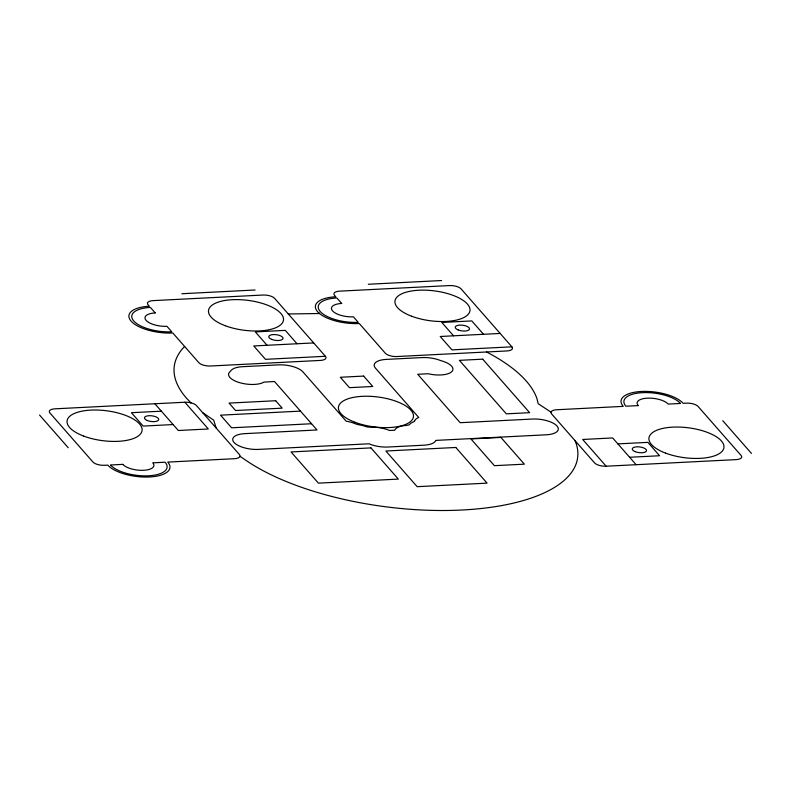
<?xml version="1.0" encoding="UTF-8"?>
<svg xmlns="http://www.w3.org/2000/svg" width="791" height="791" viewBox="0 0 791 791"><rect width="100%" height="100%" fill="white"/><g stroke="black" fill="none" stroke-linecap="round" stroke-linejoin="round"><path stroke-width="1.19" d="M239.999 456.298L245.882 460.303A183.621 73.217 7.3 0 0 461.974 510.017A183.621 73.217 7.3 0 0 576.155 443.533L574.83 440.409M551.001 412.151L538.177 403.697L537.049 398.951A183.621 73.217 7.3 0 0 487.859 352.667L486.485 351.995M184.629 346.478L184.095 346.972A183.621 73.217 7.3 0 0 186.567 398.269L191.026 402.866L190.354 402.698M288.29 313.968L319.515 313.513L318.595 312.712M181.841 293.728L255.097 290M368.319 284.256L441.576 280.538M313.681 342.918L253.743 345.954L265.469 359.332L325.408 356.286L274.576 298.326A8.998 3.589 7.3 0 0 262.998 295.033L153.108 300.62A8.998 3.589 7.3 0 0 148.036 304.753L149.341 306.236A32.401 12.923 7.3 0 0 131.108 321.136A32.401 12.923 7.3 0 0 172.804 332.991L198.867 362.713A8.998 3.589 7.3 0 0 210.455 366.006L320.345 360.429A8.998 3.589 7.3 0 0 325.408 356.286M500.159 333.446L440.211 336.491L451.948 349.869L511.886 346.824L461.054 288.863A8.998 3.589 7.3 0 0 449.466 285.571L339.586 291.147A8.998 3.589 7.3 0 0 334.514 295.29L335.819 296.773A32.401 12.923 7.3 0 0 317.577 311.674A32.401 12.923 7.3 0 0 359.282 323.519L385.346 353.251A8.998 3.589 7.3 0 0 396.934 356.543L506.813 350.957A8.998 3.589 7.3 0 0 511.886 346.824M184.837 402.233L54.965 408.828A8.998 3.589 7.3 0 0 49.902 412.961L92.913 462.003A8.998 3.589 7.3 0 0 104.491 465.296L107.823 465.128A32.401 12.923 7.3 0 0 149.529 476.983A32.401 12.923 7.3 0 0 167.761 462.092L234.363 458.711A8.998 3.589 7.3 0 0 239.426 454.568L196.415 405.526A8.998 3.589 7.3 0 0 184.837 402.233L208.3 428.979L178.331 430.502L154.868 403.756M161.384 411.182L131.415 412.704L143.141 426.082L173.11 424.559M300.442 411.112L220.531 415.166L231.605 427.802L311.525 423.739M617.89 443.889L647.859 442.367L659.585 455.745L629.616 457.267M606.163 466.215L736.035 459.63A8.998 3.589 7.3 0 0 741.098 455.487L698.087 406.445A8.998 3.589 7.3 0 0 686.509 403.153L683.177 403.321A32.401 12.923 7.3 0 0 641.471 391.466A32.401 12.923 7.3 0 0 623.239 406.366L556.637 409.748A8.998 3.589 7.3 0 0 551.574 413.881L594.585 462.923A8.998 3.589 7.3 0 0 606.163 466.215L582.7 439.47L612.669 437.947L636.132 464.703M202.743 412.734L213.718 420.169L216.17 428.04M722.776 420.713L751.45 453.411M483.509 334.296L471.772 320.919L441.803 322.441L453.54 335.809M297.03 343.759L285.294 330.381L255.325 331.904L267.061 345.281M39.55 415.038L68.224 447.736M414.603 420.99L413.545 421.86A19.083 7.613 7.3 0 0 409.441 424.747L406.584 425.429A19.083 7.613 7.3 0 0 394.976 429.681L394.739 430.225L389.498 430.492L388.361 430.007A19.083 7.613 7.3 0 0 370.623 427.259L366.866 426.913A19.083 7.613 7.3 0 0 358.254 424.668L355.821 423.976A19.083 7.613 7.3 0 0 347.575 421.435L346.161 421.178L302.904 371.859A19.083 7.613 7.3 0 0 278.353 364.878L242.382 366.708A19.083 7.613 7.3 0 0 231.318 370.228L229.538 372.185A19.083 7.613 7.3 0 0 239.792 382.706A19.083 7.613 7.3 0 0 263.986 382.102L274.517 381.529L317.023 429.978L244.745 433.646A19.083 7.613 7.3 0 0 233.998 442.406A19.083 7.613 7.3 0 0 258.509 449.407L369.071 443.791L370.208 444.265A19.083 7.613 7.3 0 0 387.956 447.024L423.917 445.195A19.083 7.613 7.3 0 0 435.525 440.953L435.762 440.399L546.324 434.793A19.083 7.613 7.3 0 0 557.002 426.013A19.083 7.613 7.3 0 0 532.452 419.042L460.174 422.71L417.707 374.262L428.208 373.748A19.083 7.613 7.3 0 0 451.394 371.988A19.083 7.613 7.3 0 0 443.187 361.368L438.303 359.747A19.083 7.613 7.3 0 0 422.206 357.581L386.235 359.401A19.083 7.613 7.3 0 0 375.498 368.181L418.755 417.5L417.875 417.866A19.083 7.613 7.3 0 0 414.603 420.99M482.718 359.173L459.403 360.35L506.329 413.851L529.634 412.675L482.718 359.173M363.633 376.081L340.328 377.267L349.454 387.669L372.759 386.483L363.633 376.081M275.683 400.73L229.064 403.094L235.58 410.519L282.199 408.156L275.683 400.73M638.218 405.605L625.899 406.228A29.524 11.776 7.3 0 1 642.519 392.662A29.524 11.776 7.3 0 1 680.507 403.459L668.187 404.082A16.206 6.457 7.3 0 0 647.345 398.16A16.206 6.457 7.3 0 0 638.218 405.605M500.901 437.413L470.932 438.936L494.395 465.681L524.364 464.169L500.901 437.413M370.959 447.894L291.048 451.948L318.417 483.153L398.338 479.099L370.959 447.894M122.813 464.366L110.493 464.999A29.524 11.776 7.3 0 0 148.481 475.796A29.524 11.776 7.3 0 0 165.101 462.221L152.782 462.844A16.206 6.457 7.3 0 1 143.655 470.299A16.206 6.457 7.3 0 1 122.813 464.366M455.804 447.469L385.879 451.018L417.154 486.683L487.088 483.133L455.804 447.469M341.682 303.457L336.857 297.96A29.524 11.776 7.3 0 0 320.246 311.535A29.524 11.776 7.3 0 0 358.234 322.332L353.419 316.835A16.206 6.457 7.3 0 1 332.566 310.912A16.206 6.457 7.3 0 1 341.682 303.457M155.204 312.929L150.389 307.432A29.524 11.776 7.3 0 0 133.768 320.998A29.524 11.776 7.3 0 0 171.756 331.805L166.941 326.307A16.206 6.457 7.3 0 1 146.088 320.375A16.206 6.457 7.3 0 1 155.204 312.929M635.124 451.641A7.198 2.867 7.3 0 0 646.504 450.89A7.198 2.867 7.3 0 0 636.577 446.826A7.198 2.867 7.3 0 0 635.124 451.641M665.646 453.144A37.8 15.078 7.3 0 0 723.913 447.726A37.8 15.078 7.3 0 0 669.759 427.348A37.8 15.078 7.3 0 0 665.646 453.144M458.118 329.926A7.198 2.867 7.3 0 0 469.498 329.175A7.198 2.867 7.3 0 0 459.571 325.111A7.198 2.867 7.3 0 0 458.118 329.926M411.676 316.242A37.8 15.078 7.3 0 0 469.933 310.823A37.8 15.078 7.3 0 0 415.779 290.445A37.8 15.078 7.3 0 0 411.676 316.242M271.639 339.388A7.198 2.867 7.3 0 0 283.02 338.637A7.198 2.867 7.3 0 0 273.093 334.573A7.198 2.867 7.3 0 0 271.639 339.388M225.198 325.704A37.8 15.078 7.3 0 0 283.455 320.286A37.8 15.078 7.3 0 0 229.301 299.918A37.8 15.078 7.3 0 0 225.198 325.704M147.314 420.525A7.198 2.867 7.3 0 0 158.704 419.774A7.198 2.867 7.3 0 0 148.777 415.71A7.198 2.867 7.3 0 0 147.314 420.525M83.767 436.118A37.8 15.078 7.3 0 0 142.034 430.7A37.8 15.078 7.3 0 0 87.88 410.321A37.8 15.078 7.3 0 0 83.767 436.118M354.773 422.196A37.8 15.078 7.3 0 0 413.386 417.104A37.8 15.078 7.3 0 0 359.687 396.509A37.8 15.078 7.3 0 0 354.773 422.196"/></g></svg>
